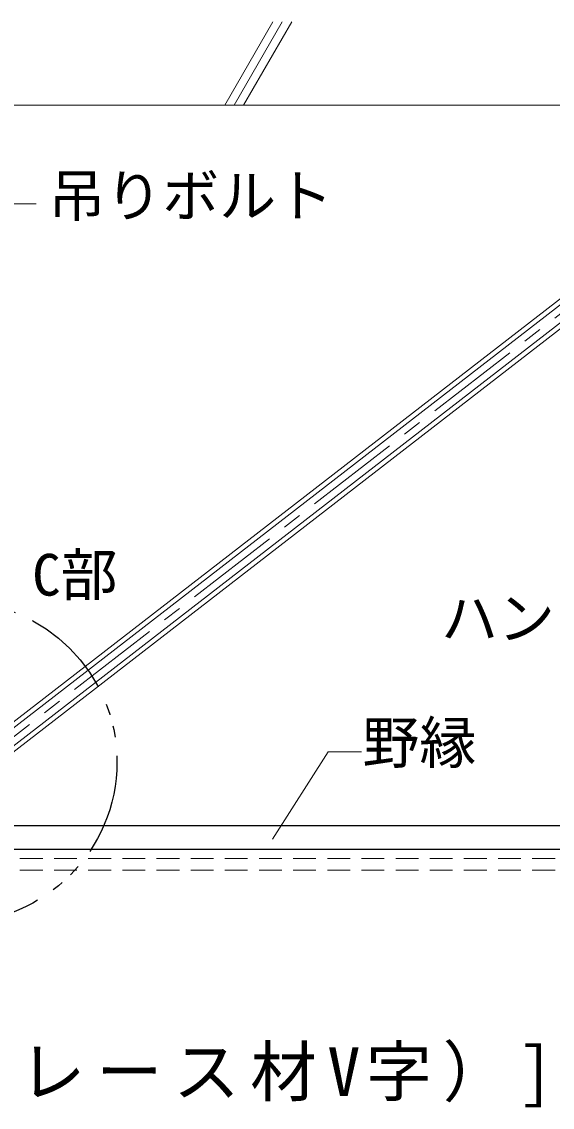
# Model space of a CAD drawing. Units: millimetres on the paper, with parts at other scales. Extents: x -195 to 195, y -135 to 133.
# Drawn here: x -93.7 to -65.8, y -64.2 to -7 of the extents above; entities that cross this region are included whole.
import ezdxf
from ezdxf.enums import TextEntityAlignment as Align

# ---------------------------------------------------------------- set-up
doc = ezdxf.new("R2010")
doc.units = ezdxf.units.MM
for name, pattern in [('CHAIN1', [8, 5, -1, 1, -1]), ('DASHED1', [1.8, 1.2, -0.6]), ('DOUBLE_CHAIN1', [8.8, 5, -1, 0.6, -0.6, 0.6, -1])]:
    doc.linetypes.add(name, pattern=pattern)
for name, color, linetype, lineweight in [('5-0_中心線', 4, 'CHAIN1', 9), ('5-3_野縁', 2, 'Continuous', 25), ('5-4_ブレース・補強材', 4, 'Continuous', 9), ('5-6_文字', 7, 'Continuous', 18), ('5-9_躯体他', 4, 'Continuous', 9), ('5-C_ビス・アンカーボルト', 2, 'Continuous', 25), ('5-D_パネル', 4, 'DASHED1', 9)]:
    doc.layers.add(name, color=color, linetype=linetype, lineweight=lineweight)
doc.styles.add('ＭＳ ゴシック', font='')
doc.styles.get('ＭＳ ゴシック').set_extended_font_data('MS Gothic')

msp = doc.modelspace()

# ---------------------------------------------------------------- linework, layer by layer
at = {"layer": '5-0_中心線'}
msp.add_line((-55.339, -14.65), (-97.37, -47.16), dxfattribs=at)
at = {"layer": '5-3_野縁'}
for p, q in [((-52.322, -49.361), (-96.38, -49.361)), ((-36.805, -50.611), (-157.496, -50.611))]:
    msp.add_line(p, q, dxfattribs=at)
at = {"layer": '5-4_ブレース・補強材'}
for p, q in [((-55.826, -14.553), (-97.294, -46.627)), ((-55.367, -15.146), (-96.835, -47.22)), ((-55.214, -15.344), (-96.682, -47.418)), ((-58.095, -15.991), (-97.447, -46.429))]:
    msp.add_line(p, q, dxfattribs=at)
at = {"layer": '5-6_文字'}
msp.add_line((-92.958, -16.587), (-94.708, -16.587), dxfattribs=at)
msp.add_lwpolyline([(-75.811, -45.45), (-77.561, -45.45), (-80.504, -50.059)], dxfattribs=at)
at = {"layer": '5-9_躯体他'}
for p, q in [((-83.016, -11.386), (-80.478, -6.991)), ((-82.516, -11.386), (-79.978, -6.991)), ((-82.016, -11.386), (-79.478, -6.991)), ((-157.496, -11.386), (-36.683, -11.386))]:
    msp.add_line(p, q, dxfattribs=at)
at = {"layer": '5-C_ビス・アンカーボルト', "linetype": 'DOUBLE_CHAIN1'}
msp.add_circle((-97.148, -45.992), 8.454, dxfattribs=at)
at = {"layer": '5-D_パネル'}
for p, q in [((-36.805, -51.086), (-157.496, -51.086)), ((-36.805, -51.686), (-157.496, -51.686))]:
    msp.add_line(p, q, dxfattribs=at)

# ---------------------------------------------------------------- texts
at = {"layer": '5-6_文字', "style": 'ＭＳ ゴシック'}
for s, p in [('吊りボルト', (-92.304, -17.916)), ('C部', (-93.16, -37.887)), ('ハンガー', (-71.617, -40.173)), ('野縁', (-75.755, -46.727))]:
    msp.add_text(s, height=2.199, dxfattribs=at).set_placement(p, align=Align.BOTTOM_LEFT)
at = {"layer": '5-6_文字', "insert": (-128.355, -64.186), "char_height": 2.566, "attachment_point": 7, "style": 'ＭＳ ゴシック'}
msp.add_mtext('\\T1.16;[野縁受け方向（ブレース材V字）]', dxfattribs=at)

doc.saveas('drawing.dxf')
